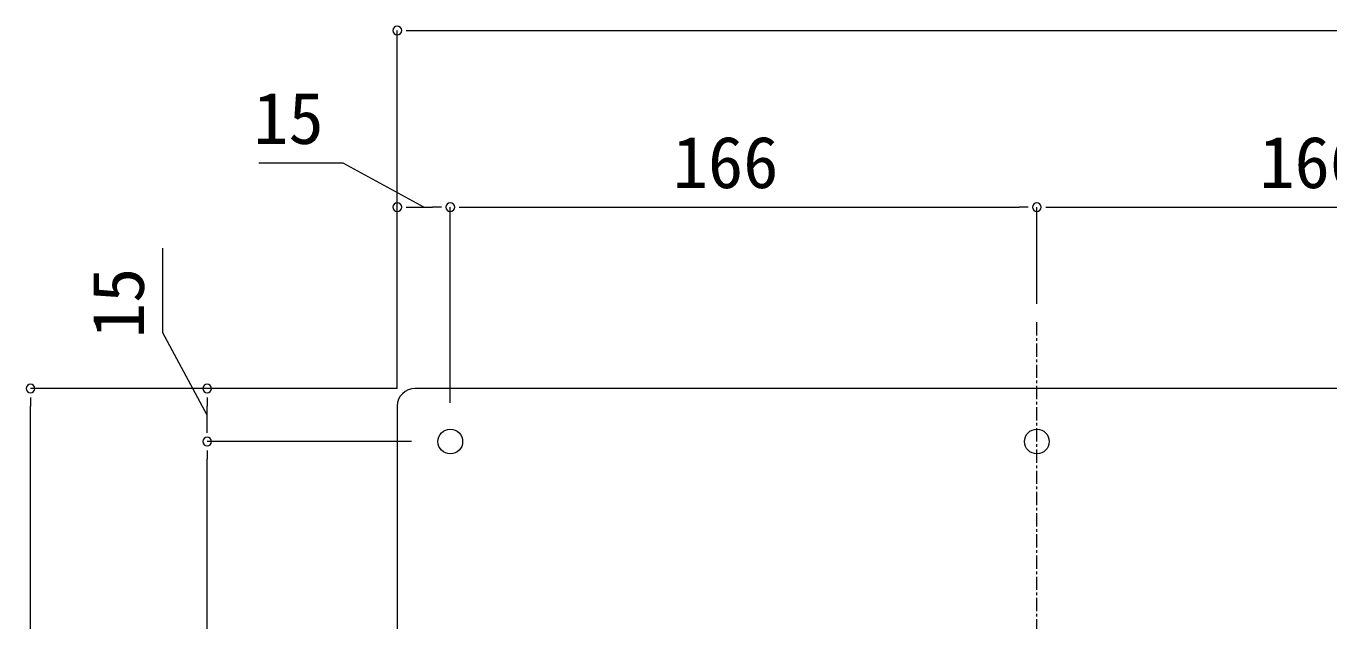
# Model space of a CAD drawing. Units: millimetres, scale not verified. Extents: x -1380 to 1380, y -955 to 955.
# Drawn here: x -736.1 to -367.4, y 340.1 to 508.4 of the extents above; entities that cross this region are included whole.
import ezdxf
from ezdxf.enums import TextEntityAlignment as Align

# ---------------------------------------------------------------- set-up
doc = ezdxf.new("R2010")
doc.units = ezdxf.units.MM
doc.header["$LTSCALE"] = 3
doc.linetypes.add('USER1', pattern=[2, 1.25, -0.25, 0.25, -0.25])
for name, color, linetype, lineweight in [('0-0_0', 7, 'Continuous', 15), ('0-2_L-2', 7, 'Continuous', 18), ('0-3_L-1', 7, 'Continuous', 18), ('0-4_L-5', 2, 'USER1', 18), ('0-8_SUNPO', 7, 'Continuous', 18)]:
    doc.layers.add(name, color=color, linetype=linetype, lineweight=lineweight)
doc.styles.add('ＭＳ ゴシック', font='')
doc.styles.get('ＭＳ ゴシック').set_extended_font_data('MS Gothic')

msp = doc.modelspace()

# ---------------------------------------------------------------- linework, layer by layer
at = {"layer": '0-0_0'}
for p, q in [((-628.579, 507.2), (-626.079, 507.2)), ((-628.579, 457.2), (-626.079, 457.2)), ((-618.579, 457.2), (-621.079, 457.2)), ((-613.579, 457.2), (-611.079, 457.2)), ((-452.579, 457.2), (-455.079, 457.2)), ((-447.579, 457.2), (-445.079, 457.2)), ((-734.877, 403.397), (-734.877, 400.897)), ((-684.877, 403.397), (-684.877, 400.897)), ((-684.877, 393.397), (-684.877, 395.897)), ((-684.877, 388.397), (-684.877, 385.897))]:
    msp.add_line(p, q, dxfattribs=at)
for centre, start, end in [((-631.079, 507.2), 0, 180), ((-631.079, 507.2), 180, 0), ((-631.079, 457.2), 0, 180), ((-631.079, 457.2), 180, 0), ((-616.079, 457.2), 0, 180), ((-616.079, 457.2), 0, 180), ((-616.079, 457.2), 180, 0), ((-616.079, 457.2), 180, 0), ((-450.079, 457.2), 0, 180), ((-450.079, 457.2), 0, 180), ((-450.079, 457.2), 180, 0), ((-450.079, 457.2), 180, 0), ((-734.877, 405.897), 90, 270), ((-734.877, 405.897), 270, 90), ((-684.877, 405.897), 90, 270), ((-684.877, 405.897), 270, 90), ((-684.877, 390.897), 90, 270), ((-684.877, 390.897), 90, 270), ((-684.877, 390.897), 270, 90), ((-684.877, 390.897), 270, 90)]:
    msp.add_arc(centre, 1.25, start, end, dxfattribs=at)
at = {"layer": '0-2_L-2'}
for centre in [(-616.079, 390.897), (-450.079, 390.897)]:
    msp.add_circle(centre, 3.5, dxfattribs=at)
at = {"layer": '0-3_L-1'}
for p, q in [((-274.079, 405.897), (-626.079, 405.897)), ((-631.079, 400.897), (-631.079, 48.897))]:
    msp.add_line(p, q, dxfattribs=at)
msp.add_arc((-626.079, 400.897), 5, 90, 180, dxfattribs=at)
at = {"layer": '0-4_L-5'}
msp.add_line((-450.079, 24.897), (-450.079, 424.897), dxfattribs=at)
at = {"layer": '0-8_SUNPO'}
for p, q in [((-631.079, 405.897), (-631.079, 507.2)), ((-626.079, 507.2), (-274.079, 507.2)), ((-631.079, 405.897), (-631.079, 457.2)), ((-626.079, 457.2), (-621.079, 457.2)), ((-616.079, 401.897), (-616.079, 457.2)), ((-616.079, 401.897), (-616.079, 457.2)), ((-611.079, 457.2), (-455.079, 457.2)), ((-450.079, 429.897), (-450.079, 457.2)), ((-450.079, 429.897), (-450.079, 457.2)), ((-445.079, 457.2), (-289.079, 457.2)), ((-631.079, 405.897), (-734.877, 405.897)), ((-631.079, 405.897), (-684.877, 405.897)), ((-734.877, 48.897), (-734.877, 400.897)), ((-684.877, 395.897), (-684.877, 400.897)), ((-627.079, 390.897), (-684.877, 390.897)), ((-627.079, 390.897), (-684.877, 390.897)), ((-684.877, 229.897), (-684.877, 385.897))]:
    msp.add_line(p, q, dxfattribs=at)
for points in [[(-623.579, 457.2), (-646.366, 469.7), (-670.295, 469.7)], [(-684.877, 398.397), (-697.377, 421.691), (-697.377, 445.62)]]:
    msp.add_lwpolyline(points, dxfattribs=at)

# ---------------------------------------------------------------- texts
at = {"layer": '0-8_SUNPO', "style": 'ＭＳ ゴシック'}
for s, p in [('15', (-671.833, 470.7)), ('166', (-553.13, 458.2)), ('166', (-387.13, 458.2))]:
    msp.add_text(s, height=14.66, dxfattribs=at).set_placement(p, align=Align.BOTTOM_LEFT)
msp.add_text('15', height=14.66, rotation=90, dxfattribs=at).set_placement((-698.377, 420.153), align=Align.BOTTOM_LEFT)

doc.saveas('drawing.dxf')
